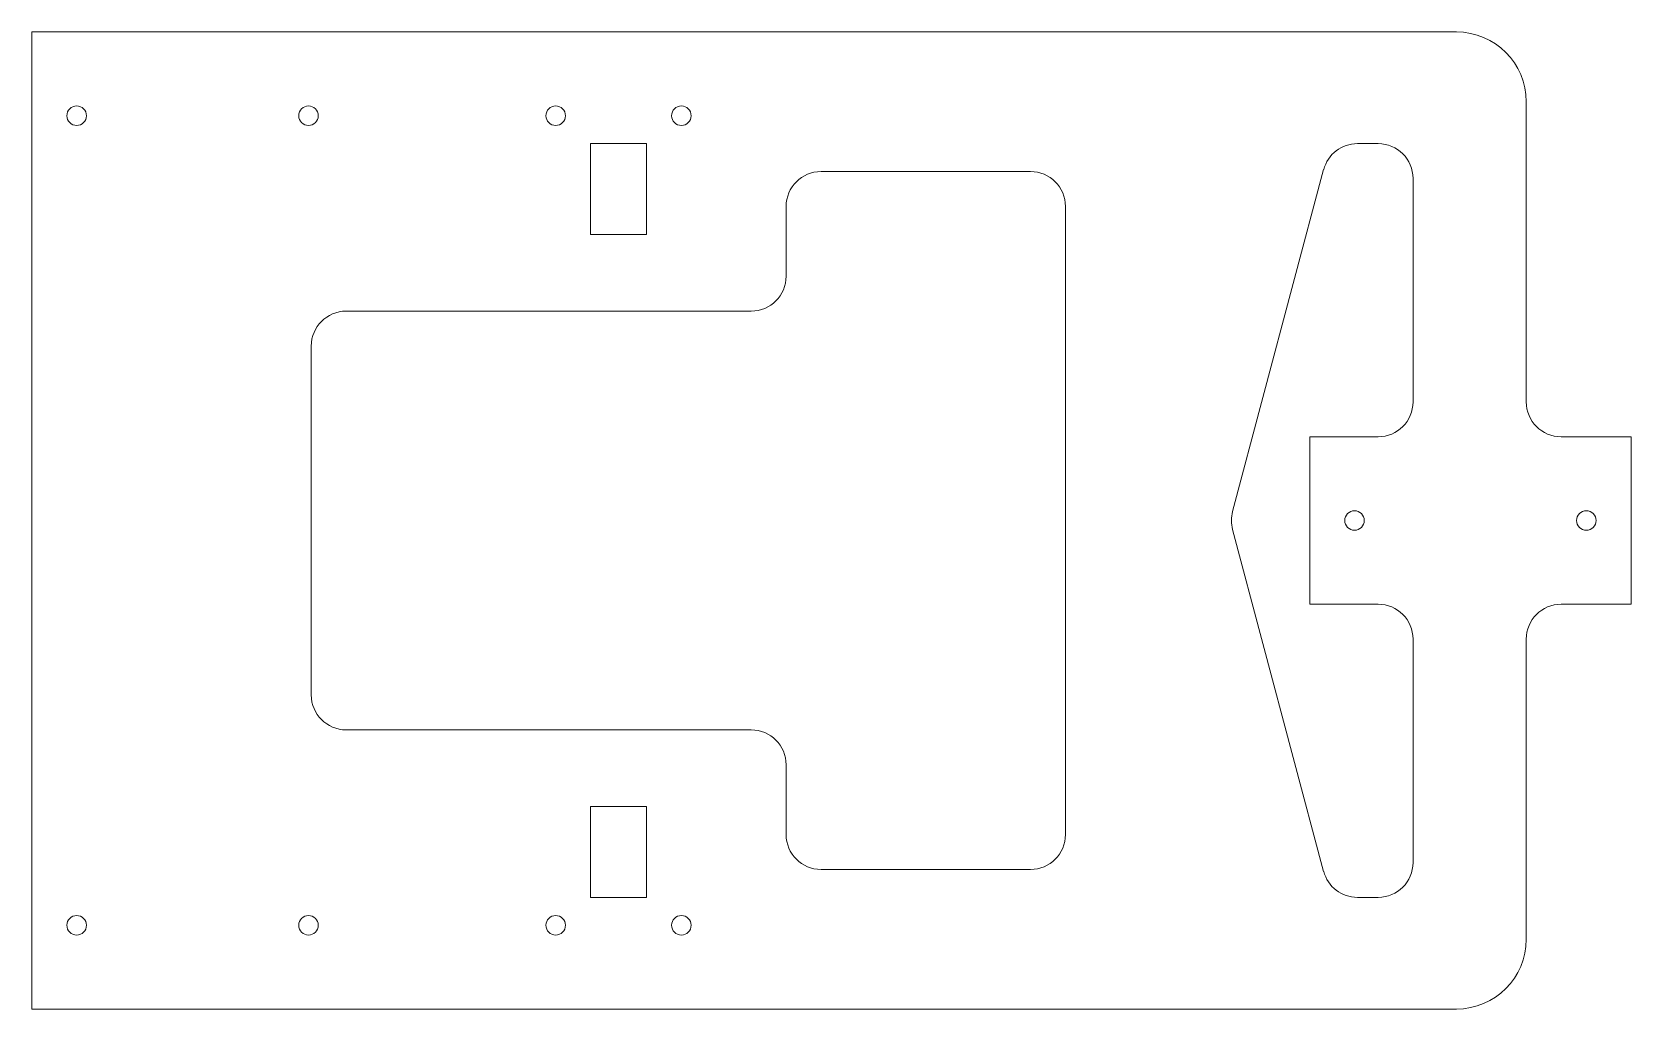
# Model space of a CAD drawing. Header units: millimetres. Extents: x -3 to 226, y 2 to 142.
import ezdxf

# ---------------------------------------------------------------- set-up
doc = ezdxf.new("R2010")
doc.units = ezdxf.units.MM
doc.layers.get('0').update_dxf_attribs({"linetype": 'CONTINUOUS', "lineweight": 0})
doc.layers.add('bearing-holes', color=7, linetype='CONTINUOUS', lineweight=0)

msp = doc.modelspace()

# ---------------------------------------------------------------- linework, layer by layer
for p, q in [((-3, 2), (-3, 142)), ((-3, 142), (201, 142)), ((211, 89), (211, 132)), ((77, 126), (85, 126)), ((77, 126), (77, 113)), ((85, 126), (85, 113)), ((186.82, 126), (189.78, 126)), ((110, 122), (140, 122)), ((181.98, 122.29), (168.94, 73.29)), ((194.78, 89), (194.78, 121)), ((105, 117), (105, 107)), ((145, 27), (145, 117)), ((77, 113), (85, 113)), ((42, 102), (100, 102)), ((37, 47), (37, 97)), ((180, 60), (180, 84)), ((180, 84), (189.78, 84)), ((216, 84), (226, 84)), ((226, 60), (226, 84)), ((181.98, 21.71), (168.94, 70.71)), ((189.78, 60), (180, 60)), ((226, 60), (216, 60)), ((194.78, 23), (194.78, 55)), ((211, 12), (211, 55)), ((42, 42), (100, 42)), ((105, 37), (105, 27)), ((77, 18), (77, 31)), ((77, 31), (85, 31)), ((85, 18), (85, 31)), ((110, 22), (140, 22)), ((77, 18), (85, 18)), ((186.82, 18), (189.78, 18)), ((-3, 2), (201, 2))]:
    msp.add_line(p, q)
for centre in [(72, 130), (90, 130), (72, 14), (90, 14)]:
    msp.add_circle(centre, 1.4)
for centre, radius, start, end in [((201, 132), 10, 0, 90), ((186.82, 121), 5, 90, 165.0922), ((189.78, 121), 5, 0, 90), ((110, 117), 5, 90, 180), ((140, 117), 5, 0, 90), ((100, 107), 5, 270, 0), ((42, 97), 5, 90, 180), ((189.78, 89), 5, 270, 0), ((216, 89), 5, 180, 270), ((173.77, 72), 5, 165.0922, 194.9078), ((189.78, 55), 5, 0, 90), ((216, 55), 5, 90, 180), ((42, 47), 5, 180, 270), ((100, 37), 5, 0, 90), ((110, 27), 5, 180, 270), ((140, 27), 5, 270, 0), ((189.78, 23), 5, 270, 0), ((186.82, 23), 5, 194.9078, 270), ((201, 12), 10, 270, 0)]:
    msp.add_arc(centre, radius, start, end)
at = {"layer": 'bearing-holes'}
for centre in [(3.4, 130), (36.6, 130), (186.4, 72), (219.6, 72), (3.4, 14), (36.6, 14)]:
    msp.add_circle(centre, 1.4, dxfattribs=at)

doc.saveas('drawing.dxf')
